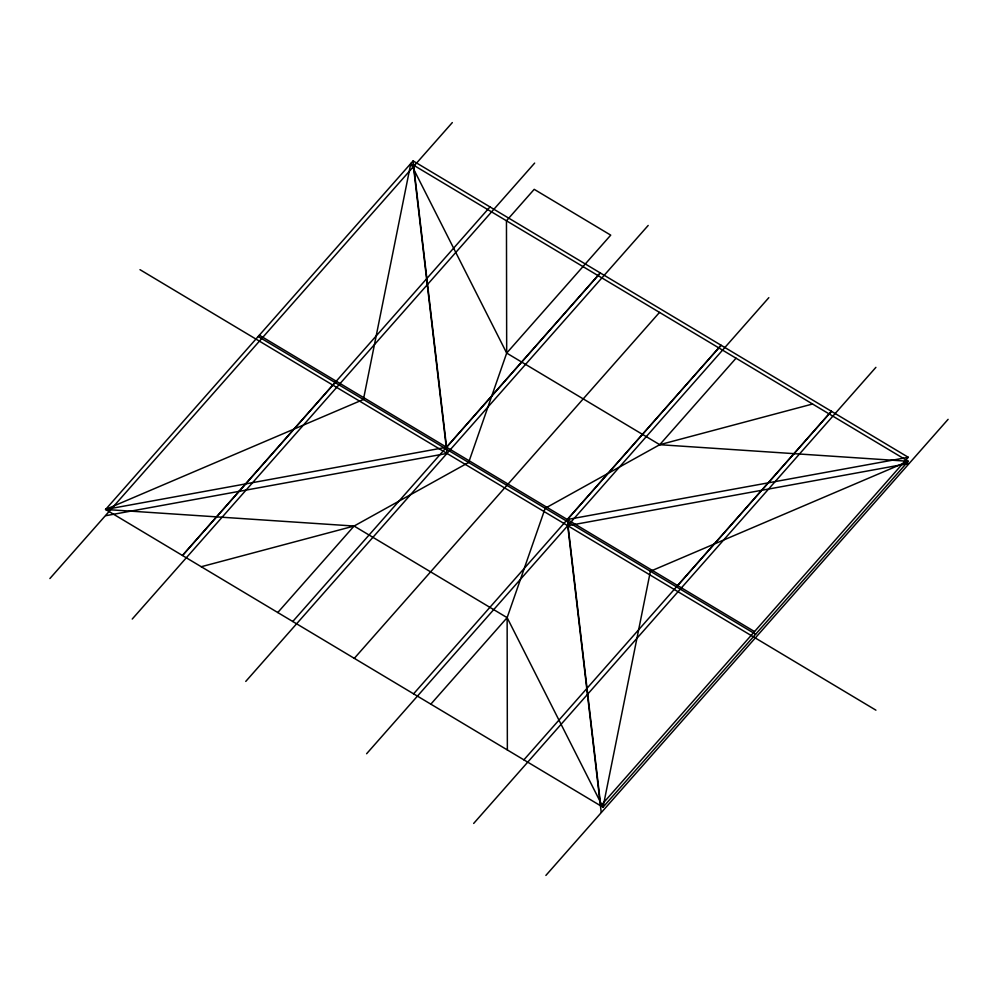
<?xml version="1.0" encoding="UTF-8"?>
<svg xmlns="http://www.w3.org/2000/svg" width="998" height="998" viewBox="0 0 998 998"><rect width="100%" height="100%" fill="white"/><g stroke="black" fill="none" stroke-linecap="round" stroke-linejoin="round"><path stroke-width="1.5" d="M410.802 163.522L363.422 399.487L105.588 509.467L603.017 807.22L908.23 461.276L410.802 163.522L506.685 353.08L659.74 444.696L908.23 461.276L650.397 571.268L603.017 807.22L507.134 617.662L354.078 526.046L105.588 509.467L413.11 160.903L908.28 457.296L600.759 805.873L567.313 519.521L721.105 345.258L413.584 693.835M506.685 353.08L610.726 235.141L534.204 189.333L506.46 220.783L506.685 353.08L468.648 462.473L354.078 526.046L201.247 566.727M507.358 749.96L507.134 617.662L545.17 508.281L659.74 444.696L812.572 404.015M490.006 206.923L182.472 555.499L336.264 381.224M277.768 612.535L354.078 526.046M105.588 509.467L446.555 447.241L600.285 272.941L292.763 621.505M354.302 658.343L659.516 312.399M366.615 753.74L768.834 297.666M430.837 704.151L507.134 617.662M659.74 444.696L736.037 358.207M523.9 759.84L831.396 411.276M473.676 823.437L875.895 367.351M545.881 875.421L948.1 419.335M49.9 578.541L452.319 122.579M132.235 619.047L534.654 163.086M245.758 681.409L648.189 225.448M677.605 585.539L831.396 411.301M106 515.654L446.979 453.429L413.521 167.078M567.313 519.521L908.28 457.296M908.691 463.471L567.725 525.697L601.17 812.048M259.343 335.191L754.525 631.584M258.195 336.501L755.623 634.241M139.994 269.672L875.92 710.177M413.11 160.903L446.568 447.241"/></g></svg>
